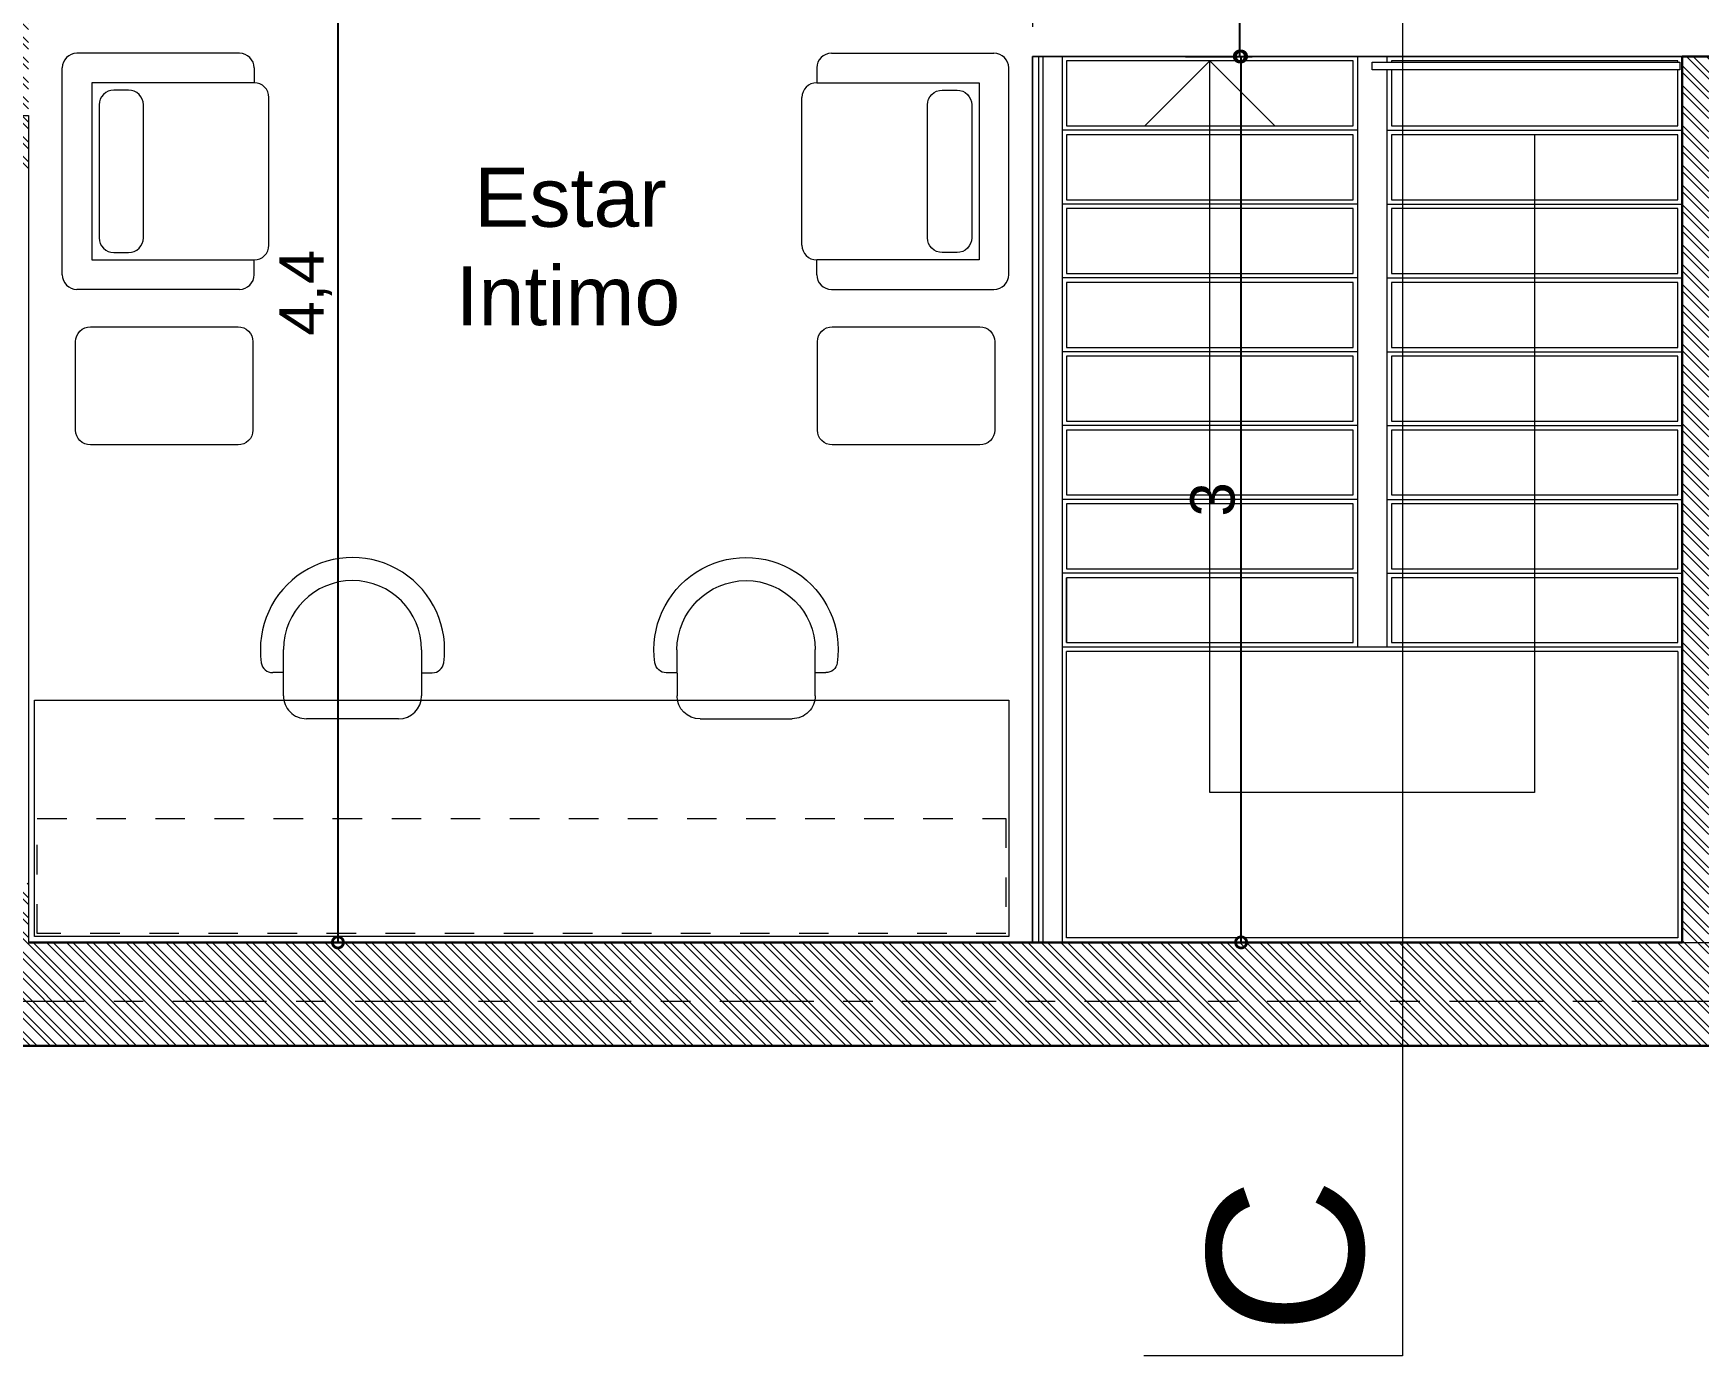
# Model space of a CAD drawing. Header units: millimetres. Extents: x 2502.5 to 2587.5, y 1451 to 1547.9.
# Drawn here: x 2516.98 to 2522.62, y 1500.89 to 1505.37 of the extents above; entities that cross this region are included whole.
import ezdxf

# ---------------------------------------------------------------- set-up
doc = ezdxf.new("R2010")
doc.units = ezdxf.units.MM
doc.linetypes.add('CENTER', pattern=[50.8, 31.75, -6.35, 6.35, -6.35])
doc.linetypes.add('JIS_02_0.7', pattern=[1.35, 0.75, -0.6])
for name, color, linetype, lineweight in [('0.09', 6, 'Continuous', 9), ('0.15', 6, 'Continuous', 15), ('02_CIVIL_EXIST', 250, 'Continuous', 30), ('07_CIVIL VISTAS MEDIA', 143, 'Continuous', 9), ('08_CIVIL VISTAS FINO', 253, 'Continuous', 5), ('09_CIVIL PROYECCIONES', 230, 'JIS_02_0.7', 5), ('10_CIVIL EJES', 230, 'CENTER', 15), ('11_CARPINTERIA Y MOBILIARIO', 141, 'Continuous', 9), ('12_TEXTOS', 150, 'Continuous', 20), ('13_COTAS', 8, 'Continuous', 9)]:
    doc.layers.add(name, color=color, linetype=linetype, lineweight=lineweight)
doc.styles.add('Swis721 BT', font='swiss.ttf')
doc.dimstyles.new('ISO-23', dxfattribs={"dimscale": 0.03, "dimtxt": 5, "dimasz": 2.5, "dimexe": 1.25, "dimexo": 0.625, "dimtad": 1, "dimtxsty": 'Swis721 BT', "dimblk": 'DOTSMALL', "dimcen": 2.5, "dimclrt": 150, "dimadec": 0, "dimazin": 0, "dimtfac": 1, "dimtmove": 0, "dimatfit": 3, "dimfxl": 0, "dimarcsym": 0})

# ---------------------------------------------------------------- blocks, each defined once
blk = doc.blocks.new('Silloncito')
at = {"layer": '11_CARPINTERIA Y MOBILIARIO'}
for p, q in [((481.5998, 641.3206), (481.6, 641.5156)), ((482.185, 641.5151), (482.1848, 641.3201)), ((481.5999, 641.4181), (481.5547, 641.4181)), ((482.1849, 641.4176), (482.2302, 641.4175)), ((482.0873, 641.2226), (481.6973, 641.223))]:
    blk.add_line(p, q, dxfattribs=at)
for centre, radius, start, end in [((481.8925, 641.5153), 0.39, 351.73671, 188.16313), ((481.8925, 641.5153), 0.2925, 359.94992, 179.94992), ((481.5547, 641.4669), 0.0488, 188.16313, 269.94992), ((482.2302, 641.4663), 0.0488, 269.94992, 351.73671), ((481.6973, 641.3205), 0.0975, 179.94992, 269.94992), ((482.0873, 641.3201), 0.0975, 269.94992, 359.94992)]:
    blk.add_arc(centre, radius, start, end, dxfattribs=at)
blk = doc.blocks.new('_DotSmall')
at = {"color": 0, "linetype": 'ByBlock', "const_width": 0.5}
blk.add_lwpolyline([(-0.0625, 0, 1), (0.0625, 0, 1)], format="xyb", close=True, dxfattribs=at)
blk = doc.blocks.new('*D195')
at = {"layer": '13_COTAS', "color": 0, "lineweight": -2}
for p, q in [((2518.0101, 1506.6944), (2518.0101, 1502.2944)), ((2518.0289, 1506.6944), (2518.0476, 1506.6944)), ((2518.0289, 1502.2944), (2518.0476, 1502.2944))]:
    blk.add_line(p, q, dxfattribs=at)
at = {"layer": 'Defpoints', "color": 0}
for p in [(2518.0101, 1506.6944), (2518.0101, 1502.2944), (2518.0101, 1502.2944)]:
    blk.add_point(p, dxfattribs=at)
at = {"layer": '13_COTAS', "color": 0, "lineweight": -2, "xscale": 0.075, "yscale": 0.075, "zscale": 0.075}
for p, rotation in [((2518.0101, 1506.6944), 90), ((2518.0101, 1502.2944), 270)]:
    blk.add_blockref('_DotSmall', p, dxfattribs=dict(at, rotation=rotation))
at = {"layer": '13_COTAS', "color": 150, "insert": (2517.901, 1504.4944), "char_height": 0.15, "attachment_point": 5, "rotation": 90, "style": 'Swis721 BT'}
blk.add_mtext('4,4', dxfattribs=at)
blk = doc.blocks.new('*D80')
at = {"layer": '13_COTAS', "color": 0, "lineweight": -2}
for p, q in [((2520.8797, 1505.2944), (2521.1058, 1505.2944)), ((2521.0683, 1502.2944), (2521.0683, 1505.2944)), ((2520.8797, 1502.2944), (2521.1058, 1502.2944))]:
    blk.add_line(p, q, dxfattribs=at)
at = {"layer": 'Defpoints', "color": 0}
for p in [(2520.861, 1505.2944), (2521.0683, 1505.2944), (2520.861, 1502.2944)]:
    blk.add_point(p, dxfattribs=at)
at = {"layer": '13_COTAS', "color": 0, "lineweight": -2, "xscale": 0.075, "yscale": 0.075, "zscale": 0.075}
for p, rotation in [((2521.0683, 1505.2944), 90), ((2521.0683, 1502.2944), 270)]:
    blk.add_blockref('_DotSmall', p, dxfattribs=dict(at, rotation=rotation))
at = {"layer": '13_COTAS', "color": 150, "insert": (2520.9724, 1503.7944), "char_height": 0.15, "attachment_point": 5, "rotation": 90, "style": 'Swis721 BT'}
blk.add_mtext('3', dxfattribs=at)
blk = doc.blocks.new('*D81')
at = {"layer": '13_COTAS', "color": 0, "lineweight": -2}
for p, q in [((2520.581, 1506.6944), (2521.1011, 1506.6944)), ((2521.0636, 1505.2944), (2521.0636, 1506.6944)), ((2520.9102, 1505.2944), (2521.1011, 1505.2944))]:
    blk.add_line(p, q, dxfattribs=at)
at = {"layer": 'Defpoints', "color": 0}
for p in [(2520.5623, 1506.6944), (2521.0636, 1506.6944), (2520.8915, 1505.2944)]:
    blk.add_point(p, dxfattribs=at)
at = {"layer": '13_COTAS', "color": 0, "lineweight": -2, "xscale": 0.075, "yscale": 0.075, "zscale": 0.075}
for p, rotation in [((2521.0636, 1506.6944), 90), ((2521.0636, 1505.2944), 270)]:
    blk.add_blockref('_DotSmall', p, dxfattribs=dict(at, rotation=rotation))
at = {"layer": '13_COTAS', "color": 150, "insert": (2520.9544, 1505.9944), "char_height": 0.15, "attachment_point": 5, "rotation": 90, "style": 'Swis721 BT'}
blk.add_mtext('1,4', dxfattribs=at)
blk = doc.blocks.new('*D212')
at = {"layer": '13_COTAS', "color": 0, "lineweight": -2}
for p, q in [((2522.5623, 1505.702), (2522.5623, 1505.6164)), ((2522.7623, 1505.3132), (2522.7623, 1505.6914)), ((2522.5623, 1505.6539), (2522.7623, 1505.6539))]:
    blk.add_line(p, q, dxfattribs=at)
at = {"layer": 'Defpoints', "color": 0}
for p in [(2522.5623, 1505.7208), (2522.7623, 1505.6539), (2522.7623, 1505.2944)]:
    blk.add_point(p, dxfattribs=at)
at = {"layer": '13_COTAS', "color": 0, "lineweight": -2, "xscale": 0.075, "yscale": 0.075, "zscale": 0.075, "rotation": 180}
blk.add_blockref('_DotSmall', (2522.5623, 1505.6539), dxfattribs=at)
at = {"layer": '13_COTAS', "color": 0, "lineweight": -2, "xscale": 0.075, "yscale": 0.075, "zscale": 0.075}
blk.add_blockref('_DotSmall', (2522.7623, 1505.6539), dxfattribs=at)
at = {"layer": '13_COTAS', "color": 150, "insert": (2522.6623, 1505.7269), "char_height": 0.09, "attachment_point": 5, "style": 'Swis721 BT'}
blk.add_mtext('0,2', dxfattribs=at)
blk = doc.blocks.new('silueta')
at = {"layer": '0.09', "color": 3}
for points in [[(2455.9998, 1541.2666), (2484.7998, 1541.2666), (2484.7998, 1540.7166), (2484.9498, 1540.7166), (2484.9498, 1536.4166), (2477.8998, 1536.4166), (2477.6998, 1536.4166), (2477.6998, 1530.5166), (2477.8998, 1530.5166), (2477.8998, 1530.1166), (2477.6998, 1530.1166), (2477.6998, 1529.9666), (2455.9998, 1529.9666)], [(2472.9998, 1537.5666), (2472.9998, 1534.7166), (2465.3998, 1534.7166), (2465.3998, 1533.1166), (2467.3998, 1533.1166), (2467.3998, 1530.3166), (2477.3998, 1530.3166), (2477.3998, 1536.7166), (2484.6498, 1536.7166), (2484.6498, 1540.1166)]]:
    blk.add_lwpolyline(points, dxfattribs=at)
blk.add_lwpolyline([(2470.7998, 1533.3166), (2472.9998, 1533.3166), (2472.9998, 1530.3166), (2470.7998, 1530.3166)], close=True, dxfattribs=at)

msp = doc.modelspace()

# ---------------------------------------------------------------- hatches: boundary and pattern name
at = {"layer": '0.09'}
h = msp.add_hatch(dxfattribs=at)
h.set_pattern_fill('ANSI32', color=18, scale=0.005, angle=-90)
h.set_pattern_definition([(315, (2, 0), (0.03367596045, 0.03367596045), []), (315, (2, -0.02245), (0.03367596045, 0.03367596045), [])])
h.paths.add_polyline_path([(2527.2623, 1502.0944), (2521.615, 1502.0944), (2521.615, 1501.9444), (2527.2623, 1501.9444)])
h.paths.add_polyline_path([(2514.9623, 1512.8944), (2518.7623, 1512.8944), (2518.7623, 1510.5801), (2518.9623, 1510.5801), (2518.9623, 1512.8944), (2520.9623, 1512.8944), (2520.9623, 1513.0944), (2513.8623, 1513.0944), (2513.8623, 1512.6944), (2514.6623, 1512.6944), (2514.6623, 1511.6944), (2514.9623, 1511.6944)])
h.paths.add_polyline_path([(2520.9623, 1513.2444), (2514.6623, 1513.2444), (2514.6623, 1513.0944), (2520.9623, 1513.0944)])
h.paths.add_polyline_path([(2527.2623, 1513.2444), (2522.9623, 1513.2444), (2522.9623, 1513.0944), (2527.2623, 1513.0944)])
h.paths.add_polyline_path([(2528.0623, 1513.0944), (2527.2623, 1513.0944), (2522.9623, 1513.0944), (2522.9623, 1512.8944), (2522.9623, 1510.5801), (2523.1623, 1510.5801), (2523.1623, 1512.8944), (2526.9623, 1512.8944), (2526.9623, 1511.6944), (2527.0123, 1511.6944), (2527.0623, 1511.6944), (2527.2623, 1511.6944), (2527.2623, 1512.6944), (2528.0623, 1512.6944)])
h.paths.add_polyline_path([(2523.1623, 1510.5801), (2522.9623, 1510.5801), (2522.9623, 1510.2944), (2522.5623, 1510.2944), (2522.5623, 1510.0944), (2523.7623, 1510.0944), (2523.7623, 1510.1944), (2523.1623, 1510.1944)])
h.paths.add_polyline_path([(2521.5623, 1510.2944), (2520.3623, 1510.2944), (2520.3623, 1510.0944), (2521.5623, 1510.0944)])
h.paths.add_polyline_path([(2519.5623, 1510.2944), (2518.9623, 1510.2944), (2518.9623, 1510.5801), (2518.7623, 1510.5801), (2518.7623, 1510.1944), (2518.1623, 1510.1944), (2518.1623, 1510.0944), (2519.5623, 1510.0944)])
h.paths.add_polyline_path([(2527.2623, 1509.3944), (2526.9623, 1509.3944), (2526.9623, 1509.2944), (2522.5623, 1509.2944), (2522.5623, 1506.2338), (2523.6623, 1506.2338), (2523.6623, 1506.2444), (2522.7123, 1506.2444), (2522.7123, 1509.1444), (2524.5123, 1509.1444), (2524.5123, 1506.2444), (2524.4623, 1506.2444), (2524.4623, 1506.2338), (2524.9623, 1506.2338), (2524.9623, 1506.2444), (2524.6123, 1506.2444), (2524.6123, 1507.6444), (2524.9123, 1507.6444), (2524.9123, 1507.7444), (2524.6123, 1507.7444), (2524.6123, 1509.1444), (2525.6123, 1509.1444), (2525.6123, 1507.6444), (2525.7123, 1507.6444), (2525.7123, 1509.1444), (2526.9623, 1509.1444), (2526.9623, 1508.3944), (2527.2623, 1508.3944)])
h.paths.add_polyline_path([(2525.7076, 1508.4035), (2525.7075, 1508.3408), (2525.6992, 1508.3408), (2525.6992, 1508.4035, -1)], flags=16)
h.paths.add_polyline_path([(2525.6253, 1508.4035), (2525.6254, 1508.3408), (2525.617, 1508.3408), (2525.617, 1508.4035, -1)], flags=16)
h.paths.add_polyline_path([(2523.4088, 1509.2768), (2523.3283, 1509.2768), (2523.3283, 1509.2875), (2523.4088, 1509.2875, -1)], flags=16)
h.paths.add_polyline_path([(2527.2623, 1507.7444), (2526.4123, 1507.7444), (2526.4123, 1507.7182), (2526.4123, 1507.6444), (2526.9623, 1507.6444), (2526.9623, 1506.2444), (2525.7623, 1506.2444), (2525.7623, 1506.2338), (2527.2623, 1506.2338)], flags=17)
h.paths.add_polyline_path([(2527.2623, 1506.2338), (2525.7623, 1506.2338), (2525.7623, 1506.2108), (2525.7623, 1506.0944), (2527.2623, 1506.0944)])
h.paths.add_polyline_path([(2524.9623, 1506.2338), (2524.4623, 1506.2338), (2524.4623, 1506.2108), (2524.4623, 1506.0944), (2524.9623, 1506.0944)])
h.paths.add_polyline_path([(2523.6623, 1506.2338), (2522.5623, 1506.2338), (2522.5623, 1506.0944), (2523.6623, 1506.0944)])
h.paths.add_polyline_path([(2523.3783, 1506.1121), (2523.4588, 1506.1121, -1), (2523.4588, 1506.1013), (2523.3783, 1506.1013)], flags=16)
h.paths.add_polyline_path([(2528.0623, 1502.4944), (2527.2623, 1502.4944), (2527.2623, 1503.0444), (2526.9623, 1503.0444), (2526.9623, 1502.2944), (2522.7623, 1502.2944), (2522.7623, 1505.2944), (2522.5623, 1505.2944), (2522.5623, 1502.2944), (2521.615, 1502.2944), (2521.615, 1502.0944), (2528.0623, 1502.0944)])
h.paths.add_polyline_path([(2521.615, 1502.2944), (2516.9623, 1502.2944), (2516.9623, 1502.4944), (2516.6623, 1502.4944), (2514.6623, 1502.4944), (2513.8623, 1502.4944), (2513.8623, 1502.0944), (2514.6623, 1502.0944), (2521.615, 1502.0944)])
h.paths.add_polyline_path([(2521.615, 1502.0944), (2514.6623, 1502.0944), (2514.6623, 1501.9444), (2521.615, 1501.9444)])
h.paths.add_polyline_path([(2516.9623, 1505.1944), (2516.9623, 1505.8944), (2516.9274, 1505.8944), (2516.8623, 1505.8944), (2516.8623, 1505.0944), (2514.9623, 1505.0944), (2514.9623, 1505.4944), (2514.6623, 1505.4944), (2514.6623, 1504.8944), (2514.9623, 1504.8944), (2516.6623, 1504.8944), (2516.9623, 1504.8944)])
h.paths.add_polyline_path([(2519.4996, 1508.6645), (2519.4996, 1507.3622), (2519.933, 1507.3622), (2519.933, 1508.6645)], flags=9)
h.paths.add_polyline_path([(2517.3471, 1509.1069), (2517.3471, 1508.3521), (2517.7804, 1508.3521), (2517.7804, 1509.1069)], flags=9)

# ---------------------------------------------------------------- linework, layer by layer
for p, q in [((2522.5623, 1505.2944), (2520.3623, 1505.2944)), ((2520.3623, 1505.2944), (2520.3623, 1502.2944)), ((2520.3823, 1505.2944), (2520.3823, 1502.2944)), ((2520.3973, 1505.2944), (2520.3973, 1502.2944)), ((2521.4623, 1505.2944), (2520.4623, 1505.2944)), ((2520.4623, 1505.2944), (2520.4623, 1502.2944)), ((2521.4623, 1505.2944), (2521.4623, 1503.2944)), ((2521.4623, 1505.2944), (2522.5623, 1505.2944)), ((2521.4623, 1505.0444), (2520.4623, 1505.0444)), ((2521.4623, 1504.7944), (2520.4623, 1504.7944)), ((2521.4623, 1504.5444), (2520.4623, 1504.5444)), ((2521.4623, 1504.2944), (2520.4623, 1504.2944)), ((2521.4623, 1504.0444), (2520.4623, 1504.0444)), ((2521.4623, 1503.7944), (2520.4623, 1503.7944)), ((2521.4623, 1503.5444), (2520.4623, 1503.5444)), ((2520.4773, 1503.3094), (2520.4773, 1503.5294)), ((2521.4623, 1503.2944), (2520.4623, 1503.2944)), ((2520.4773, 1502.3094), (2520.4773, 1503.2794)), ((2521.4623, 1503.2794), (2520.4773, 1503.2794)), ((2522.5623, 1503.2944), (2521.4623, 1503.2944)), ((2522.5473, 1503.2794), (2521.4623, 1503.2794)), ((2522.5473, 1503.2794), (2522.5473, 1502.3094)), ((2522.5473, 1502.3094), (2520.4773, 1502.3094))]:
    msp.add_line(p, q, dxfattribs=at)
for points in [[(2521.4473, 1505.0594), (2521.4473, 1505.2794), (2520.4773, 1505.2794), (2520.4773, 1505.0594)], [(2522.5541, 1505.2746), (2522.5541, 1505.2496), (2521.5123, 1505.2496), (2521.5123, 1505.2746)], [(2521.4473, 1504.8094), (2521.4473, 1505.0294), (2520.4773, 1505.0294), (2520.4773, 1504.8094)], [(2521.4473, 1504.5594), (2521.4473, 1504.7794), (2520.4773, 1504.7794), (2520.4773, 1504.5594)], [(2521.4473, 1504.3094), (2521.4473, 1504.5294), (2520.4773, 1504.5294), (2520.4773, 1504.3094)], [(2521.4473, 1504.0594), (2521.4473, 1504.2794), (2520.4773, 1504.2794), (2520.4773, 1504.0594)], [(2521.4473, 1503.8094), (2521.4473, 1504.0294), (2520.4773, 1504.0294), (2520.4773, 1503.8094)], [(2521.4473, 1503.5594), (2521.4473, 1503.7794), (2520.4773, 1503.7794), (2520.4773, 1503.5594)], [(2521.4473, 1503.3094), (2521.4473, 1503.5294), (2520.4773, 1503.5294), (2520.4773, 1503.3094)]]:
    msp.add_lwpolyline(points, close=True, dxfattribs=at)
at = {"layer": '0.15'}
for p, q in [((2521.615, 1514.3662), (2521.615, 1500.8949)), ((2521.615, 1500.8949), (2520.7395, 1500.8949))]:
    msp.add_line(p, q, dxfattribs=at)
at = {"layer": '02_CIVIL_EXIST'}
for p, q in [((2522.5623, 1505.2944), (2522.5623, 1502.2944)), ((2522.5623, 1505.2944), (2522.5623, 1502.2944)), ((2522.7623, 1505.2944), (2522.5623, 1505.2944)), ((2522.5623, 1502.2944), (2516.9623, 1502.2944)), ((2527.2623, 1501.9444), (2514.6623, 1501.9444))]:
    msp.add_line(p, q, dxfattribs=at)
at = {"layer": '08_CIVIL VISTAS FINO'}
for p, q in [((2520.9623, 1505.2794), (2520.7423, 1505.0594)), ((2520.9623, 1502.8019), (2520.9623, 1505.2794)), ((2520.9623, 1505.2794), (2521.1823, 1505.0594)), ((2522.0623, 1505.0294), (2522.0623, 1502.8019)), ((2522.0623, 1502.8019), (2520.9623, 1502.8019))]:
    msp.add_line(p, q, dxfattribs=at)
msp.add_lwpolyline([(2520.2817, 1502.3144), (2516.9823, 1502.3144), (2516.9823, 1503.1144), (2520.2817, 1503.1144)], close=True, dxfattribs=at)
at = {"layer": '09_CIVIL PROYECCIONES', "ltscale": 0.1}
msp.add_line((2520.3623, 1506.6944), (2520.3623, 1505.2944), dxfattribs=at)
msp.add_lwpolyline([(2520.2717, 1502.7144), (2520.2717, 1502.3244), (2516.9923, 1502.3244), (2516.9923, 1502.7144)], close=True, dxfattribs=at)
at = {"layer": '10_CIVIL EJES', "ltscale": 0.01}
msp.add_line((2536.2936, 1502.0944), (2504.5206, 1502.0944), dxfattribs=at)
at = {"layer": '11_CARPINTERIA Y MOBILIARIO'}
for p, q in [((2517.6765, 1505.3054), (2517.1265, 1505.3054)), ((2519.6814, 1505.3054), (2520.2314, 1505.3054)), ((2521.5623, 1505.2944), (2521.5623, 1505.2746)), ((2521.5623, 1505.2944), (2522.5623, 1505.2944)), ((2517.0765, 1504.5554), (2517.0765, 1505.2554)), ((2517.7265, 1505.2554), (2517.7265, 1505.2054)), ((2519.6314, 1505.2554), (2519.6314, 1505.2054)), ((2520.2814, 1504.5554), (2520.2814, 1505.2554)), ((2521.5623, 1505.2496), (2521.5623, 1503.2944)), ((2517.1765, 1505.2054), (2517.1765, 1504.6054)), ((2517.7265, 1505.2054), (2517.1765, 1505.2054)), ((2519.6314, 1505.2054), (2520.1814, 1505.2054)), ((2520.1814, 1505.2054), (2520.1814, 1504.6054)), ((2517.7765, 1504.6554), (2517.7765, 1505.1554)), ((2519.5814, 1504.6554), (2519.5814, 1505.1554)), ((2521.5623, 1505.0444), (2522.5623, 1505.0444)), ((2521.5623, 1504.7944), (2522.5623, 1504.7944)), ((2517.1765, 1504.6054), (2517.7265, 1504.6054)), ((2517.7265, 1504.5554), (2517.7265, 1504.6054)), ((2520.1814, 1504.6054), (2519.6314, 1504.6054)), ((2519.6314, 1504.5554), (2519.6314, 1504.6054)), ((2517.6765, 1504.5054), (2517.1265, 1504.5054)), ((2519.6814, 1504.5054), (2520.2314, 1504.5054)), ((2521.5623, 1504.5444), (2522.5623, 1504.5444)), ((2521.5623, 1504.2944), (2522.5623, 1504.2944)), ((2521.5623, 1504.0444), (2522.5623, 1504.0444)), ((2521.5623, 1503.7944), (2522.5623, 1503.7944)), ((2521.5623, 1503.5444), (2522.5623, 1503.5444))]:
    msp.add_line(p, q, dxfattribs=at)
for points in [[(2522.5473, 1505.2746), (2522.5473, 1505.2794), (2521.5773, 1505.2794), (2521.5773, 1505.2746)], [(2521.5773, 1505.2496), (2521.5773, 1505.0594), (2522.5473, 1505.0594), (2522.5473, 1505.2496)]]:
    msp.add_lwpolyline(points, dxfattribs=at)
for points in [[(2517.2515, 1504.6304), (2517.3015, 1504.6304, 0.414214), (2517.3515, 1504.6804), (2517.3515, 1505.1304, 0.414214), (2517.3015, 1505.1804), (2517.2515, 1505.1804, 0.414214), (2517.2015, 1505.1304), (2517.2015, 1504.6804, 0.414214)], [(2520.1064, 1504.6304), (2520.0564, 1504.6304, -0.414214), (2520.0064, 1504.6804), (2520.0064, 1505.1304, -0.414214), (2520.0564, 1505.1804), (2520.1064, 1505.1804, -0.414214), (2520.1564, 1505.1304), (2520.1564, 1504.6804, -0.414214)], [(2517.172, 1504.3789), (2517.672, 1504.3789, -0.414214), (2517.722, 1504.3289), (2517.722, 1504.0289, -0.414214), (2517.672, 1503.9789), (2517.172, 1503.9789, -0.414214), (2517.122, 1504.0289), (2517.122, 1504.3289, -0.414214)], [(2519.6839, 1504.3789), (2520.1839, 1504.3789, -0.414214), (2520.2339, 1504.3289), (2520.2339, 1504.0289, -0.414214), (2520.1839, 1503.9789), (2519.6839, 1503.9789, -0.414214), (2519.6339, 1504.0289), (2519.6339, 1504.3289, -0.414214)]]:
    msp.add_lwpolyline(points, format="xyb", close=True, dxfattribs=at)
for points in [[(2522.5473, 1504.8094), (2522.5473, 1505.0294), (2521.5773, 1505.0294), (2521.5773, 1504.8094)], [(2522.5473, 1504.5594), (2522.5473, 1504.7794), (2521.5773, 1504.7794), (2521.5773, 1504.5594)], [(2522.5473, 1504.3094), (2522.5473, 1504.5294), (2521.5773, 1504.5294), (2521.5773, 1504.3094)], [(2522.5473, 1504.0594), (2522.5473, 1504.2794), (2521.5773, 1504.2794), (2521.5773, 1504.0594)], [(2522.5473, 1503.8094), (2522.5473, 1504.0294), (2521.5773, 1504.0294), (2521.5773, 1503.8094)], [(2522.5473, 1503.5594), (2522.5473, 1503.7794), (2521.5773, 1503.7794), (2521.5773, 1503.5594)], [(2522.5473, 1503.3094), (2522.5473, 1503.5294), (2521.5773, 1503.5294), (2521.5773, 1503.3094)]]:
    msp.add_lwpolyline(points, close=True, dxfattribs=at)
for centre, start, end in [((2517.1265, 1505.2554), 90, 180), ((2517.6765, 1505.2554), 0, 90), ((2519.6814, 1505.2554), 90, 180), ((2520.2314, 1505.2554), 360, 90), ((2517.7265, 1505.1554), 0, 90), ((2519.6314, 1505.1554), 90, 180), ((2517.7265, 1504.6554), 270, 0), ((2519.6314, 1504.6554), 180, 270), ((2517.1265, 1504.5554), 180, 270), ((2517.6765, 1504.5554), 270, 0), ((2519.6814, 1504.5554), 180, 270), ((2520.2314, 1504.5554), 270, 360)]:
    msp.add_arc(centre, 0.05, start, end, dxfattribs=at)

# ---------------------------------------------------------------- block references
at = {"layer": '07_CIVIL VISTAS MEDIA', "yscale": 0.8, "zscale": 0.8}
for p, xscale in [((2132.5455, 990.0733), 0.8), ((2904.9061, 990.0733), -0.8)]:
    msp.add_blockref('Silloncito', p, dxfattribs=dict(at, xscale=xscale))
at = {"layer": 'Defpoints'}
msp.add_blockref('silueta', (49.5625, -28.0222), dxfattribs=at)

# ---------------------------------------------------------------- texts
at = {"layer": '0.15', "insert": (2520.9535, 1500.9653), "char_height": 0.528, "attachment_point": 1, "rotation": 90, "style": 'Swis721 BT'}
msp.add_mtext_dynamic_manual_height_columns('C', width=11.373193, gutter_width=10, heights=[0.6954], dxfattribs=at)
at = {"layer": '12_TEXTOS', "insert": (2516.3673, 1504.3814), "char_height": 0.2, "attachment_point": 7, "style": 'Swis721 BT'}
msp.add_mtext_dynamic_manual_height_columns('{\\W9.03825;   }Estar\\P{\\W8.76642;   }Intimo', width=4.74294, gutter_width=10, heights=[0], dxfattribs=at)

# ---------------------------------------------------------------- dimensions: what is measured, and where the dimension line sits
at = {"layer": '13_COTAS'}
for base, p1, p2, picture, middle in [((2518.0101, 1502.2944), (2518.0101, 1506.6944), (2518.0101, 1502.2944), '*D195', (2517.901, 1504.4944)), ((2521.0636, 1506.6944), (2520.8915, 1505.2944), (2520.5623, 1506.6944), '*D81', (2520.9544, 1505.9944)), ((2521.0683, 1505.2944), (2520.861, 1502.2944), (2520.861, 1505.2944), '*D80', (2520.9724, 1503.7944))]:
    dim = msp.add_linear_dim(base=base, p1=p1, p2=p2, angle=270, dimstyle='ISO-23', override={"dimfxl": 100, "dimarcsym": 2}, dxfattribs=at)
    dim.commit()
    dim.dimension.update_dxf_attribs({"geometry": picture, "text_midpoint": middle})
dim = msp.add_linear_dim(base=(2522.7623, 1505.6539), p1=(2522.5623, 1505.7208), p2=(2522.7623, 1505.2944), dimstyle='ISO-23', override={"dimtxt": 3, "dimfxl": 100, "dimarcsym": 2}, dxfattribs=at)
dim.commit()
dim.dimension.update_dxf_attribs({"geometry": '*D212', "text_midpoint": (2522.6623, 1505.7269)})

doc.saveas('drawing.dxf')
